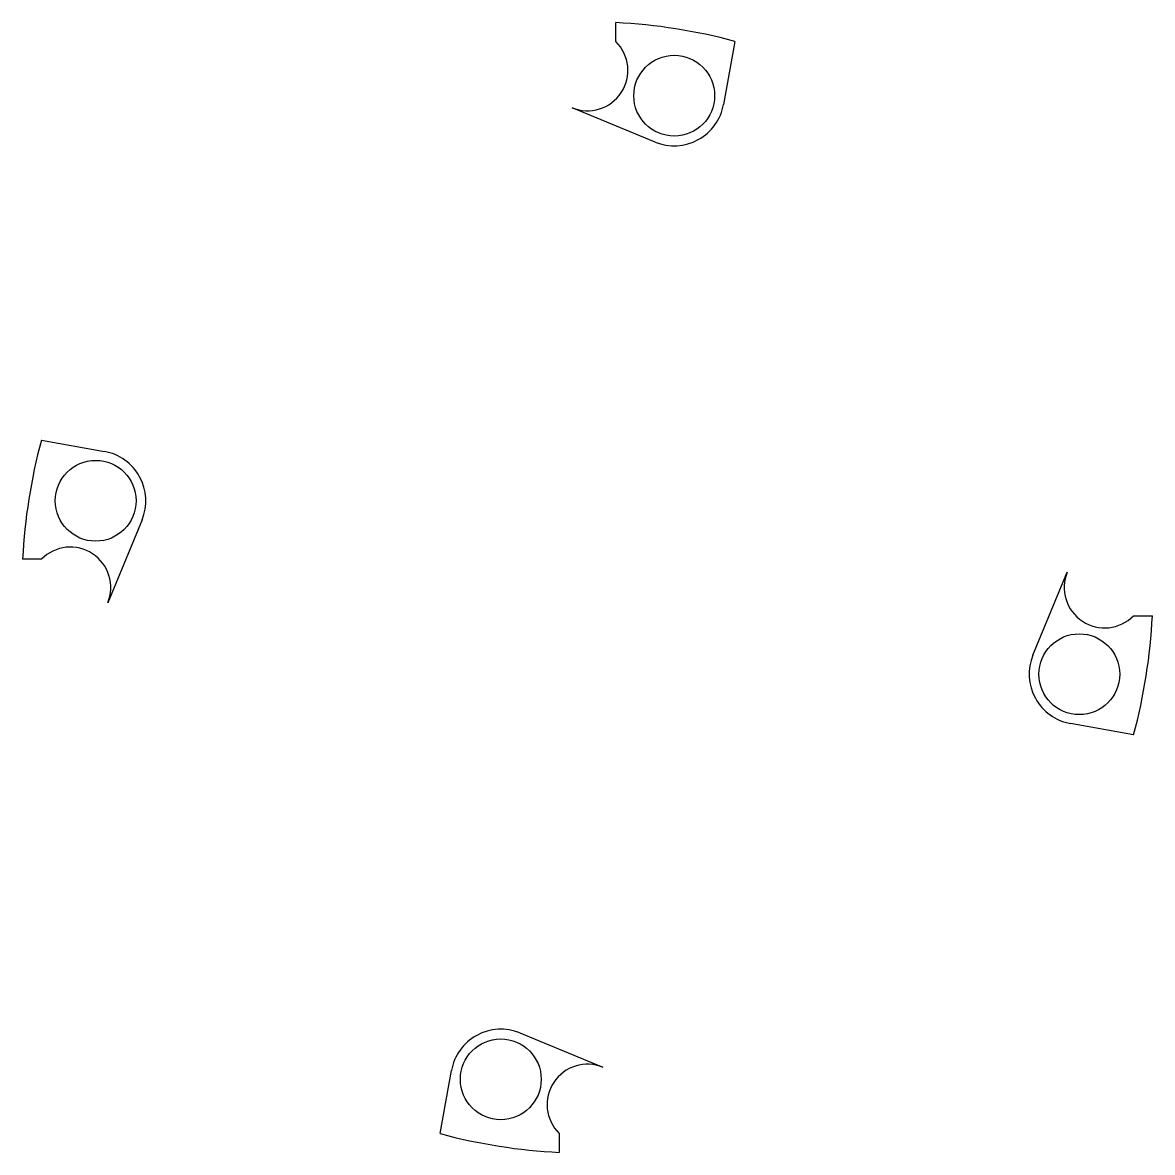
# Model space of a CAD drawing. Header units: millimetres. Extents: x 15 to 85, y 15 to 85.
import ezdxf

# ---------------------------------------------------------------- set-up
doc = ezdxf.new("R2010")
doc.units = ezdxf.units.MM
doc.header["$LTSCALE"] = 19.36
doc.layers.add('3__DETAIL', color=7, linetype='CONTINUOUS')

msp = doc.modelspace()

# ---------------------------------------------------------------- linework, layer by layer
at = {"layer": '3__DETAIL', "color": 7, "linetype": 'CONTINUOUS'}
for p, q in [((51.75, 83.785), (51.75, 84.956)), ((59.107, 83.794), (58.419, 79.892)), ((54.181, 77.566), (49.045, 79.69)), ((16.206, 59.107), (20.108, 58.419)), ((22.434, 54.181), (20.31, 49.045)), ((16.215, 51.75), (15.044, 51.75)), ((77.566, 45.819), (79.69, 50.955)), ((83.785, 48.25), (84.956, 48.25)), ((83.794, 40.893), (79.892, 41.581)), ((45.819, 22.434), (50.955, 20.31)), ((40.893, 16.206), (41.581, 20.108)), ((48.25, 16.215), (48.25, 15.044))]:
    msp.add_line(p, q, dxfattribs=at)
for centre in [(55.366, 80.431), (19.569, 55.366), (80.431, 44.634), (44.634, 19.569)]:
    msp.add_circle(centre, 2.5, dxfattribs=at)
for centre, radius, start, end in [((50, 50), 35, 74.91857, 87.13402), ((50, 82), 2.5, 247.53507, 45.573), ((55.366, 80.431), 3.1, 247.53507, 350), ((50, 50), 35, 164.91857, 177.13402), ((19.569, 55.366), 3.1, 337.53507, 80), ((18, 50), 2.5, 337.53507, 135.573), ((82, 50), 2.5, 157.53507, 315.573), ((50, 50), 35, 344.91857, 357.13402), ((80.431, 44.634), 3.1, 157.53507, 260), ((44.634, 19.569), 3.1, 67.53507, 170), ((50, 18), 2.5, 67.53507, 225.573), ((50, 50), 35, 254.91857, 267.13402)]:
    msp.add_arc(centre, radius, start, end, dxfattribs=at)

doc.saveas('drawing.dxf')
